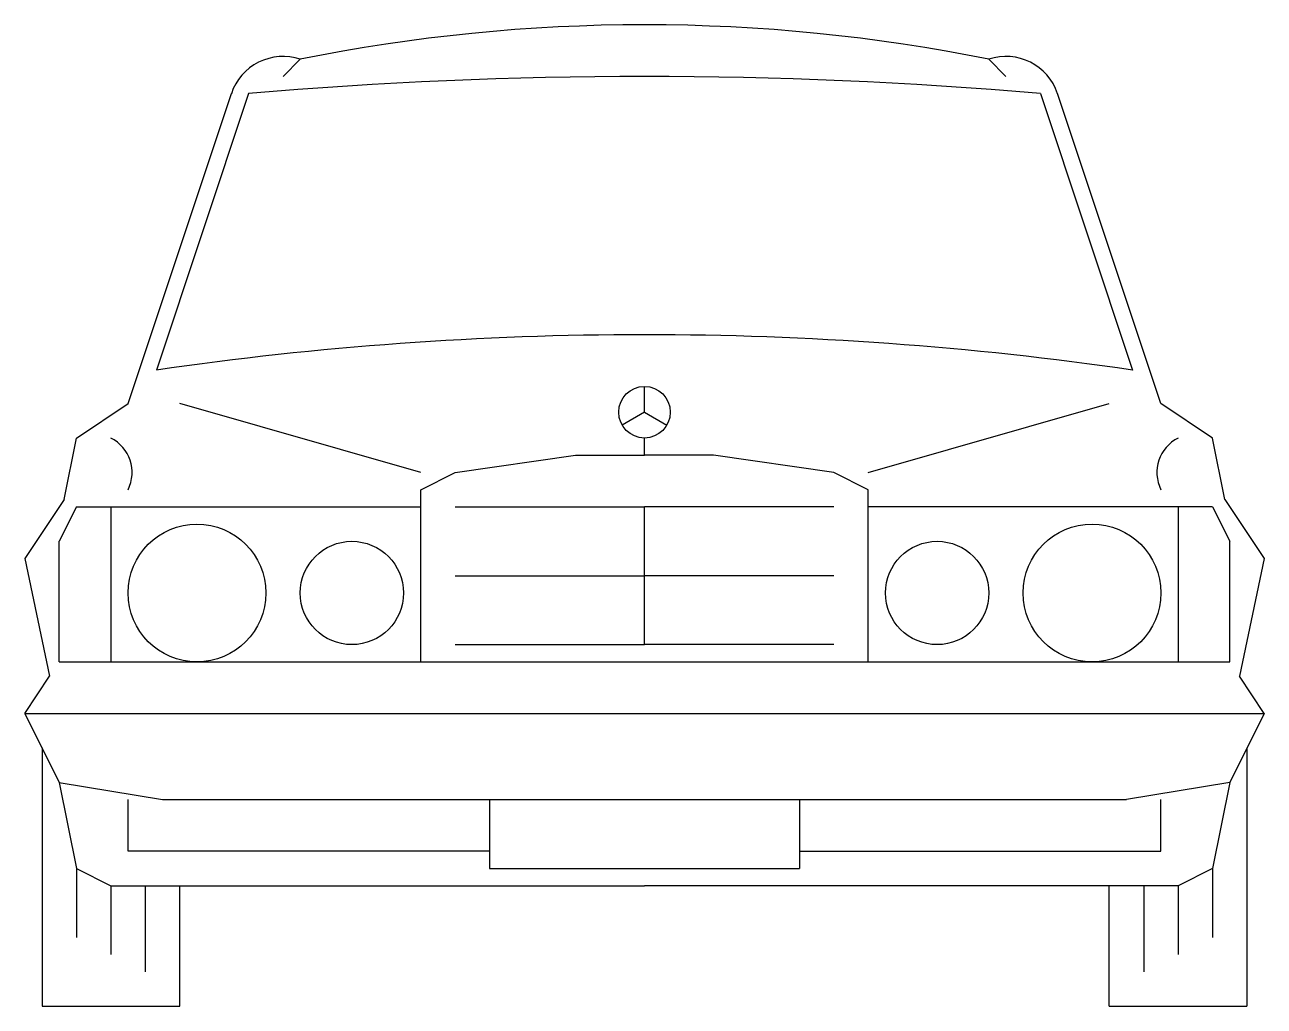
# Model space of a CAD drawing. Extents: x 0 to 1.83, y 0 to 1.45.
import ezdxf

# ---------------------------------------------------------------- set-up
doc = ezdxf.new("R2010")
doc.units = 0
doc.header["$MEASUREMENT"] = 0
doc.layers.add('01', color=1, linetype='CONTINUOUS')
doc.layers.add('02', color=2, linetype='CONTINUOUS')

msp = doc.modelspace()

# ---------------------------------------------------------------- linework, layer by layer
at = {"layer": '01'}
for p, q in [((0.4064, 1.397), (0.381, 1.3716)), ((1.4224, 1.397), (1.4478, 1.3716)), ((0.3302, 1.3462), (0.1943, 0.9385)), ((1.4986, 1.3462), (1.6345, 0.9385)), ((0.9144, 0.8763), (0.9144, 0.9144)), ((0.5842, 0.7874), (0.2286, 0.889)), ((1.2446, 0.7874), (1.6002, 0.889)), ((0.9144, 0.8763), (0.8814, 0.8572)), ((0.9144, 0.8763), (0.9474, 0.8572)), ((0.9144, 0.8128), (0.9144, 0.8382)), ((0.635, 0.7874), (0.8128, 0.8128)), ((0.8128, 0.8128), (0.9144, 0.8128)), ((1.016, 0.8128), (0.9144, 0.8128)), ((1.1938, 0.7874), (1.016, 0.8128)), ((0.5842, 0.762), (0.635, 0.7874)), ((1.2446, 0.762), (1.1938, 0.7874)), ((0.5842, 0.508), (0.5842, 0.762)), ((1.2446, 0.508), (1.2446, 0.762)), ((0.0762, 0.7366), (0.0508, 0.6858)), ((0.0762, 0.7366), (0.5842, 0.7366)), ((0.127, 0.7366), (0.127, 0.508)), ((0.635, 0.7366), (0.9144, 0.7366)), ((0.9144, 0.5334), (0.9144, 0.7366)), ((1.1938, 0.7366), (0.9144, 0.7366)), ((1.7526, 0.7366), (1.2446, 0.7366)), ((1.7018, 0.7366), (1.7018, 0.508)), ((1.7526, 0.7366), (1.778, 0.6858)), ((0.0508, 0.508), (0.0508, 0.6858)), ((1.778, 0.508), (1.778, 0.6858)), ((0.635, 0.635), (0.9144, 0.635)), ((1.1938, 0.635), (0.9144, 0.635)), ((0.635, 0.5334), (0.9144, 0.5334)), ((1.1938, 0.5334), (0.9144, 0.5334)), ((0.0508, 0.508), (1.778, 0.508)), ((0, 0.4318), (1.8288, 0.4318)), ((0.0508, 0.3302), (0.2032, 0.3048)), ((1.778, 0.3302), (1.6256, 0.3048)), ((0.1524, 0.2286), (0.1524, 0.3048)), ((0.2032, 0.3048), (1.6256, 0.3048)), ((0.6858, 0.3048), (0.6858, 0.2032)), ((1.143, 0.3048), (1.143, 0.2032)), ((1.6764, 0.2286), (1.6764, 0.3048)), ((0.6858, 0.2286), (0.1524, 0.2286)), ((1.143, 0.2286), (1.6764, 0.2286)), ((0.0762, 0.2032), (0.0762, 0.1016)), ((0.6858, 0.2032), (1.143, 0.2032)), ((1.7526, 0.2032), (1.7526, 0.1016)), ((0.127, 0.1778), (0.127, 0.0762)), ((0.1778, 0.1778), (0.1778, 0.0508)), ((1.651, 0.1778), (1.651, 0.0508)), ((1.7018, 0.1778), (1.7018, 0.0762))]:
    msp.add_line(p, q, dxfattribs=at)
for centre, radius in [((0.9144, 0.8763), 0.0381), ((0.254, 0.6096), 0.1016), ((1.5748, 0.6096), 0.1016), ((0.4826, 0.6096), 0.0762), ((1.3462, 0.6096), 0.0762)]:
    msp.add_circle(centre, radius, dxfattribs=at)
for centre, radius, start, end in [((0.9144, -5.3594), 6.731, 85.02089, 94.97911), ((0.9144, -4.0132), 5.0038, 81.7259, 98.2741), ((0.1016, 0.7874), 0.0568, 333.4349, 63.4349), ((1.7272, 0.7874), 0.0568, 116.5651, 206.5651)]:
    msp.add_arc(centre, radius, start, end, dxfattribs=at)
at = {"layer": '02'}
for p, q in [((0.1524, 0.889), (0.3048, 1.3462)), ((1.6764, 0.889), (1.524, 1.3462)), ((0.0762, 0.8382), (0.1524, 0.889)), ((1.7526, 0.8382), (1.6764, 0.889)), ((0.0581, 0.7475), (0.0762, 0.8382)), ((1.7707, 0.7475), (1.7526, 0.8382)), ((0.0581, 0.7475), (0, 0.6604)), ((1.7707, 0.7475), (1.8288, 0.6604)), ((0, 0.6604), (0.0366, 0.4867)), ((1.8288, 0.6604), (1.7922, 0.4867)), ((0, 0.4318), (0.0366, 0.4867)), ((1.8288, 0.4318), (1.7922, 0.4867)), ((0, 0.4318), (0.0508, 0.3302)), ((1.8288, 0.4318), (1.778, 0.3302)), ((0.0254, 0.381), (0.0254, 0)), ((1.8034, 0.381), (1.8034, 0)), ((0.0508, 0.3302), (0.0762, 0.2032)), ((1.778, 0.3302), (1.7526, 0.2032)), ((0.0762, 0.2032), (0.127, 0.1778)), ((1.7526, 0.2032), (1.7018, 0.1778)), ((0.127, 0.1778), (0.9144, 0.1778)), ((0.2286, 0), (0.2286, 0.1778)), ((1.7018, 0.1778), (0.9144, 0.1778)), ((1.6002, 0), (1.6002, 0.1778)), ((0.0254, 0), (0.2286, 0)), ((1.6002, 0), (1.8034, 0))]:
    msp.add_line(p, q, dxfattribs=at)
for centre, radius, start, end in [((0.9144, -1.1176), 2.5654, 78.5788, 101.4212), ((0.381, 1.3208), 0.0803, 71.5651, 161.5651), ((1.4478, 1.3208), 0.0803, 18.4349, 108.4349)]:
    msp.add_arc(centre, radius, start, end, dxfattribs=at)

doc.saveas('drawing.dxf')
